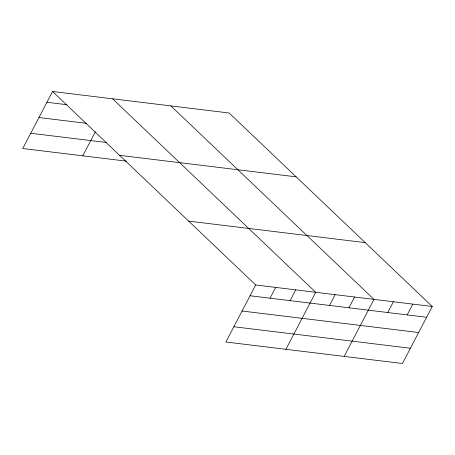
<?xml version="1.0" encoding="UTF-8"?>
<svg xmlns="http://www.w3.org/2000/svg" width="455" height="455" viewBox="0 0 455 455"><rect width="100%" height="100%" fill="white"/><g stroke="black" fill="none" stroke-linecap="round" stroke-linejoin="round"><path stroke-width="0.68" d="M432.25 306.482L255.687 284.972L225.873 342.001L402.436 363.505L432.25 306.482L229.127 112.999L52.564 91.495L22.75 148.518L126.484 161.155M82.782 155.832L95.362 131.768M270.054 298.201L275.696 287.412M290.068 300.636L295.704 289.846M285.905 349.315L315.719 292.286L112.595 98.803M329.5 305.441L335.142 294.652M348.922 307.808L354.564 297.018M344.168 356.413L373.982 299.384L170.864 105.901M387.768 312.534L393.404 301.75M407.191 314.9L412.827 304.116M46.922 102.278L66.936 104.718M38.948 117.538L86.558 123.339M30.73 133.264L106.715 142.517M119.591 155.343L296.159 176.847M188.654 221.124L365.217 242.629M250.045 295.761L426.608 317.266M242.071 311.021L418.634 332.525M233.847 326.741L410.416 348.246M52.564 91.495L255.687 284.972"/></g></svg>
